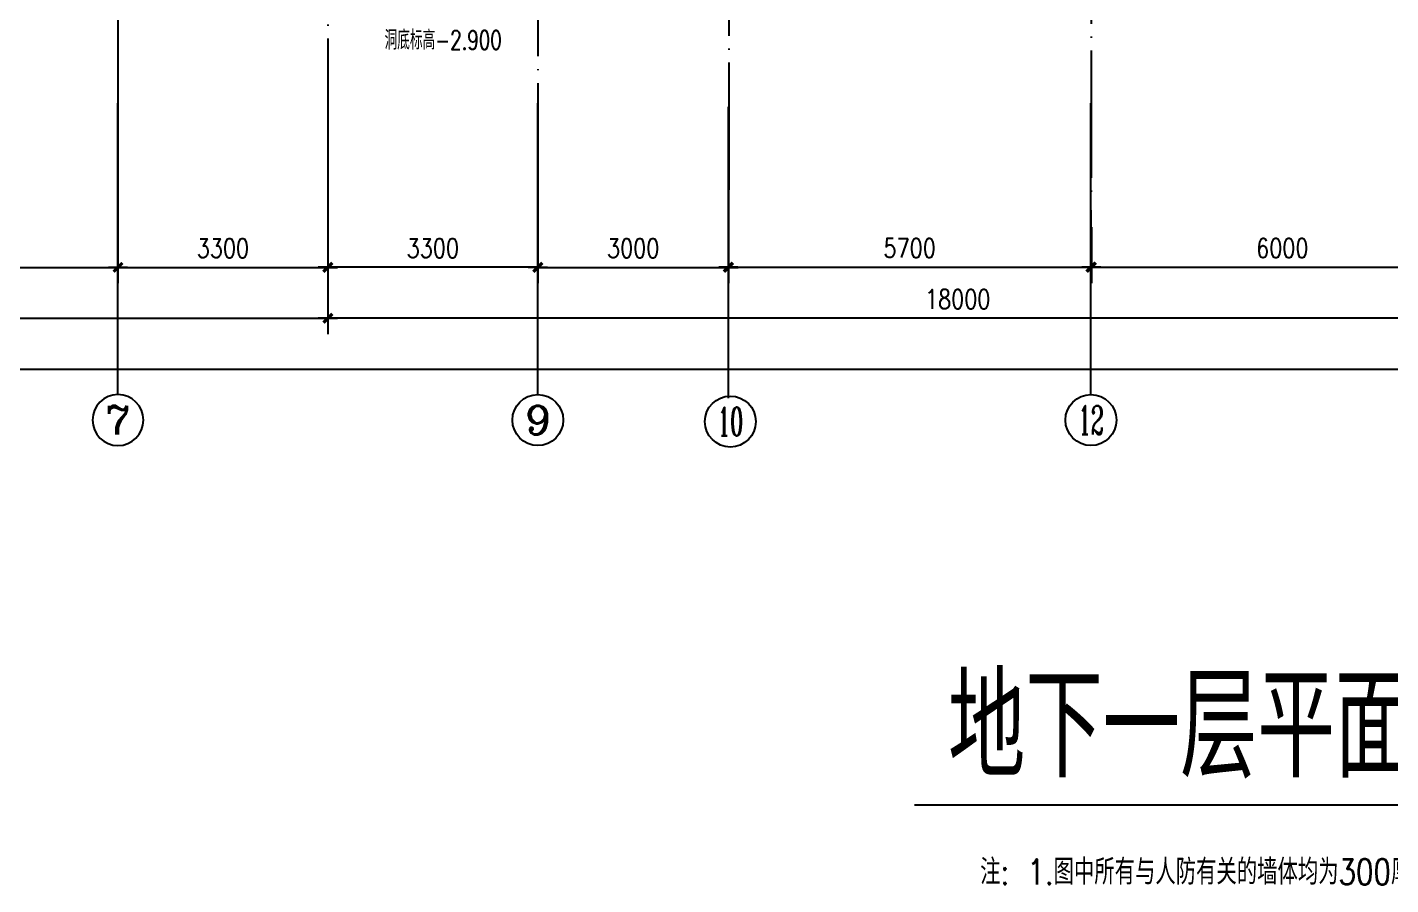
# Model space of a CAD drawing. Extents: x 634182 to 802382, y -1101880 to -864080.
# Drawn here: x 698837 to 720269, y -1022063 to -1008590 of the extents above; entities that cross this region are included whole.
import ezdxf
from ezdxf.enums import TextEntityAlignment as Align

# ---------------------------------------------------------------- set-up
doc = ezdxf.new("R2010")
doc.units = 0
doc.header["$LTSCALE"] = 1000
doc.header["$MEASUREMENT"] = 0
doc.linetypes.add('DOTE', pattern=[2.42, 2, -0.2, 0.02, -0.2])
doc.layers.get('0').update_dxf_attribs({"linetype": 'CONTINUOUS'})
doc.layers.get('DEFPOINTS').update_dxf_attribs({"linetype": 'CONTINUOUS'})
for name, color, linetype in [('AXIS', 3, 'CONTINUOUS'), ('AXIS_TEXT', 7, 'CONTINUOUS'), ('DOTE', 1, 'DOTE'), ('PUB_TEXT', 7, 'CONTINUOUS'), ('WALL', 191, 'CONTINUOUS')]:
    doc.layers.add(name, color=color, linetype=linetype)
doc.styles.add('_HZTXT', font='txt.shx', dxfattribs={"width": 0.8, "bigfont": 'hztxt.shx'})
doc.styles.add('COMPLEX', font='COMPLEX')
doc.styles.add('DIM_FONT', font='simplex.shx', dxfattribs={"width": 0.8})
doc.styles.add('STK', font='romand.shx', dxfattribs={"width": 0.8, "bigfont": 'stk.shx'})
doc.styles.add('Z', font='romans', dxfattribs={"width": 0.8, "bigfont": 'z'})
doc.dimstyles.new('DIMN', dxfattribs={"dimtxt": 300, "dimasz": 1, "dimexe": 250, "dimexo": 300, "dimgap": 150, "dimtad": 1, "dimdec": 0, "dimzin": 0, "dimdsep": 46, "dimtxsty": 'DIM_FONT', "dimblk": '_DIMX', "dimblk1": '_DIMX', "dimblk2": '_DIMX', "dimcen": 2.5, "dimclrt": 7, "dimadec": 0, "dimazin": 0, "dimtfac": 1, "dimtdec": 0, "dimtix": 1, "dimtmove": 2, "dimatfit": 3, "dimldrblk": '_DIMX', "dimfxl": 0, "dimtolj": 1, "dimtzin": 0, "dimarcsym": 0})

# ---------------------------------------------------------------- blocks, each defined once
blk = doc.blocks.new('_DIMX')
blk.add_line((-150, 0), (150, 0))
at = {"const_width": 50}
blk.add_lwpolyline([(-70, -70), (70, 70)], dxfattribs=at)
blk = doc.blocks.new('*D1226')
at = {"color": 0, "linetype": 'ByBlock'}
for p, q in [((703562, -1010022), (703562, -1013412)), ((721562, -1010022), (721562, -1013412)), ((721561, -1013162), (703563, -1013162))]:
    blk.add_line(p, q, dxfattribs=at)
at = {"layer": 'DEFPOINTS', "color": 0, "linetype": 'ByBlock'}
for p in [(703562, -1009722, 285), (721562, -1009722, 285), (703562, -1013162, 285)]:
    blk.add_point(p, dxfattribs=at)
at = {"color": 0, "linetype": 'ByBlock', "rotation": 180.0000000000007}
blk.add_blockref('_DIMX', (703562, -1013162), dxfattribs=at)
at = {"color": 0, "linetype": 'ByBlock'}
blk.add_blockref('_DIMX', (721562, -1013162), dxfattribs=at)
at = {"color": 7, "linetype": 'ByBlock', "insert": (713462, -1012862), "char_height": 300, "attachment_point": 5, "style": 'DIM_FONT'}
blk.add_mtext('\\A1;18000', dxfattribs=at)
blk = doc.blocks.new('*D1227')
at = {"color": 0, "linetype": 'ByBlock'}
for p, q in [((703562, -1010022), (703562, -1012612)), ((706862, -1010022), (706862, -1012612)), ((706861, -1012362), (703563, -1012362))]:
    blk.add_line(p, q, dxfattribs=at)
at = {"layer": 'DEFPOINTS', "color": 0, "linetype": 'ByBlock'}
for p in [(703562, -1009722, 285), (706862, -1009722, 285), (703562, -1012362, 285)]:
    blk.add_point(p, dxfattribs=at)
at = {"color": 0, "linetype": 'ByBlock', "rotation": 180}
blk.add_blockref('_DIMX', (703562, -1012362), dxfattribs=at)
at = {"color": 0, "linetype": 'ByBlock'}
blk.add_blockref('_DIMX', (706862, -1012362), dxfattribs=at)
at = {"color": 7, "linetype": 'ByBlock', "insert": (705212, -1012062), "char_height": 300, "attachment_point": 5, "style": 'DIM_FONT'}
blk.add_mtext('\\A1;3300', dxfattribs=at)
blk = doc.blocks.new('_AXISO')
blk.add_circle((0, 0), 0.5)
at = {"layer": 'AXIS_TEXT', "style": 'COMPLEX', "width": 1.041667}
blk.add_attdef('A', text='', height=0.56, dxfattribs=at).set_placement((-0.25, -0.28), (0.25, -0.28), align=Align.FIT)

msp = doc.modelspace()

# ---------------------------------------------------------------- linework, layer by layer
msp.add_circle((715556.096, -1014762.352), 400)
at = {"layer": 'AXIS'}
for p, q in [((700262.048, -1014362.352), (700262.048, -1009783.292)), ((706862.048, -1014362.352), (706862.048, -1009783.292)), ((709861.048, -1014417.079), (709861.048, -1009838.019)), ((715556.096, -1014362.352), (715556.096, -1009783.292))]:
    msp.add_line(p, q, dxfattribs=at)
at = {"layer": 'DOTE'}
for p, q in [((703562.048, -972466.093), (703562.048, -1011188.375)), ((703562.048, -972466.093), (703562.048, -1011188.375)), ((700262.048, -991366.093), (700262.048, -1011188.375)), ((706862.048, -992526.093), (706862.048, -1011188.375)), ((709862.048, -999466.093), (709862.048, -1011188.375)), ((715562.048, -1001696.093), (715562.048, -1011188.375))]:
    msp.add_line(p, q, dxfattribs=at)
at = {"layer": 'WALL'}
msp.add_lwpolyline([(712782.99, -1020809.018), (731202.621, -1020809.018)], dxfattribs=at)

# ---------------------------------------------------------------- block references
at = {"layer": 'AXIS'}
ref = msp.add_blockref('_AXISO', (700262.048, -1014762.352), dxfattribs=dict(at, xscale=-800, yscale=800, zscale=800))
ref.add_attrib('A', '7', dxfattribs={"layer": 'AXIS_TEXT', "height": 448, "rotation": 360, "style": 'COMPLEX', "width": 1.339286}).set_placement((700062.048, -1014986.352), (700462.048, -1014986.352), align=Align.FIT)
ref = msp.add_blockref('_AXISO', (706862.048, -1014762.352), dxfattribs=dict(at, xscale=800, yscale=800, zscale=800))
ref.add_attrib('A', '9', dxfattribs={"layer": 'AXIS_TEXT', "height": 448, "rotation": 360, "style": 'COMPLEX', "width": 1.339286}).set_placement((706662.048, -1014986.352), (707062.048, -1014986.352), align=Align.FIT)
ref = msp.add_blockref('_AXISO', (709888.44, -1014785.394), dxfattribs=dict(at, xscale=800, yscale=800, zscale=800))
ref.add_attrib('A', '10', dxfattribs={"layer": 'AXIS_TEXT', "height": 448, "style": 'COMPLEX', "width": 0.646552}).set_placement((709688.44, -1015009.394), (710088.44, -1015009.394), align=Align.FIT)

# ---------------------------------------------------------------- texts
at = {"style": '_HZTXT', "width": 0.8}
msp.add_text('注: 1.图中所有与人防有关的墙体均为300厚钢筋 墙', height=400, dxfattribs=at).set_placement((713815.138, -1022061.046))
at = {"layer": 'AXIS_TEXT', "style": 'COMPLEX', "width": 0.646552}
msp.add_attdef('12', text='', height=448, dxfattribs=at).set_placement((715356.096, -1014986.352), (715756.096, -1014986.352), align=Align.FIT)
at = {"layer": 'PUB_TEXT', "style": 'Z', "width": 0.7}
msp.add_text('洞底标高-2.900', height=300, dxfattribs=at).set_placement((706294.706, -1008790.189), align=Align.MIDDLE_RIGHT)
at = {"layer": 'PUB_TEXT', "style": 'STK', "width": 0.8}
msp.add_text('地下一层平面图', height=1600, dxfattribs=at).set_placement((713309.123, -1020379.368))

# ---------------------------------------------------------------- dimensions: what is measured, and where the dimension line sits
at = {"layer": 'AXIS'}
for base, p1, p2 in [((758802.048, -1013962.352, 284.642), (684322.048, -1009701.085, 284.642), (758802.048, -1009701.085, 284.642)), ((700262.048, -1012362.352, 284.642), (695162.048, -1009701.085, 284.642), (700262.048, -1009701.085, 284.642)), ((703562.048, -1012362.352, 284.642), (700262.048, -1009701.085, 284.642), (703562.048, -1009701.085, 284.642))]:
    msp.add_linear_dim(base=base, p1=p1, p2=p2, angle=0, dimstyle='DIMN', dxfattribs=at).render()
msp.add_aligned_dim(p1=(684662.048, -1009701.085, 284.642), p2=(703562.048, -1009701.085, 284.642), distance=-3461.266, dimstyle='DIMN', dxfattribs=at).render()
dim = msp.add_linear_dim(base=(703562.048, -1013162.352, 284.642), p1=(721562.048, -1009722.025, 284.642), p2=(703562.048, -1009722.025, 284.642), angle=180, dimstyle='DIMN', dxfattribs=at)
dim.commit()
dim.dimension.update_dxf_attribs({"geometry": '*D1226', "text_midpoint": (713462.048, -1012862.352), "dimtype": 129})
dim = msp.add_linear_dim(base=(703562.048, -1012362.352, 284.642), p1=(706862.048, -1009722.025, 284.642), p2=(703562.048, -1009722.025, 284.642), angle=0, dimstyle='DIMN', dxfattribs=at)
dim.commit()
dim.dimension.update_dxf_attribs({"geometry": '*D1227', "text_midpoint": (705212.048, -1012062.352)})
at = {"layer": 'PUB_TEXT', "color": 6}
for p1, p2, distance in [((706861.048, -1010713.818), (709861.048, -1010713.818), -1648.534), ((709856.721, -1011161.872), (715556.721, -1011161.872), -1197.691), ((715564.175, -1011429.135), (721564.175, -1011429.135), -930.428)]:
    msp.add_aligned_dim(p1=p1, p2=p2, distance=distance, dimstyle='DIMN', dxfattribs=at).render()

doc.saveas('drawing.dxf')
